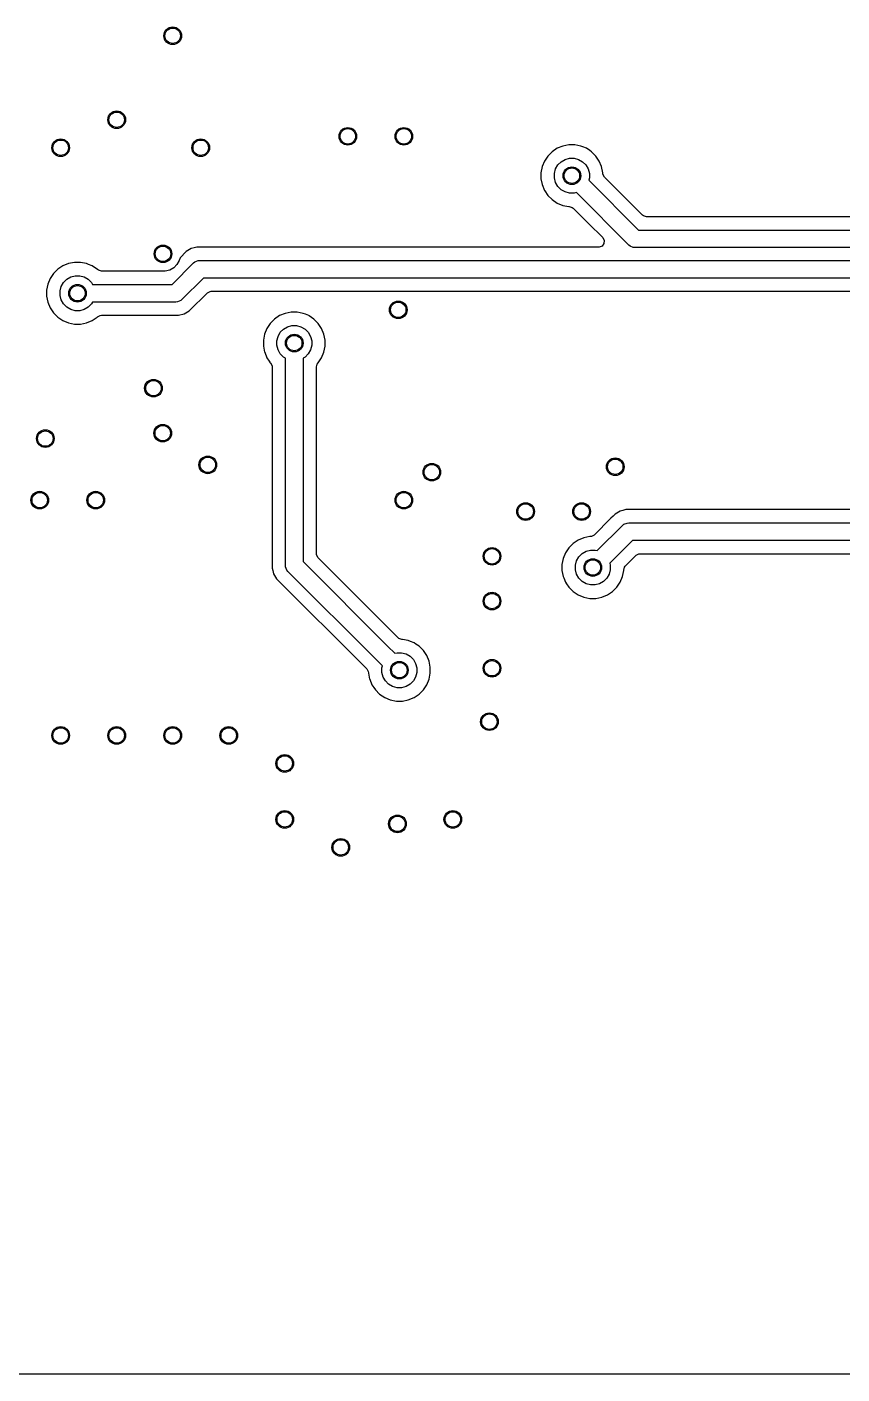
# Model space of a CAD drawing. Extents: x 3.64 to 7.32, y -5.07 to -3.18.
# Drawn here: x 5.021 to 5.749, y -5.075 to -3.871 of the extents above; entities that cross this region are included whole.
import ezdxf

# ---------------------------------------------------------------- set-up
doc = ezdxf.new("R2010")
doc.units = 0
doc.header["$MEASUREMENT"] = 0
doc.layers.add('BLACK', color=7, linetype='CONTINUOUS')

msp = doc.modelspace()

# ---------------------------------------------------------------- linework, layer by layer
at = {"layer": 'BLACK', "linetype": 'CONTINUOUS'}
for p, q in [((5.4903, -3.9828), (5.4865, -3.9866)), ((5.4948, -3.9797), (5.4903, -3.9828)), ((5.4903, -3.9828), (5.4903, -3.9828)), ((5.4999, -3.9777), (5.4948, -3.9797)), ((5.5052, -3.9766), (5.4999, -3.9777)), ((5.4999, -3.9777), (5.4999, -3.9777)), ((5.5106, -3.9766), (5.5052, -3.9766)), ((5.5052, -3.9766), (5.5052, -3.9766)), ((5.5159, -3.9777), (5.5106, -3.9766)), ((5.5106, -3.9766), (5.5106, -3.9766)), ((5.5178, -3.9784), (5.5159, -3.9777)), ((5.5159, -3.9777), (5.5159, -3.9777)), ((5.521, -3.9797), (5.5178, -3.9784)), ((5.524, -3.9818), (5.521, -3.9797)), ((5.5255, -3.9828), (5.524, -3.9818)), ((5.5293, -3.9866), (5.5255, -3.9828)), ((5.5255, -3.9828), (5.5255, -3.9828)), ((5.4835, -3.9911), (5.4814, -3.9961)), ((5.4865, -3.9866), (5.4835, -3.9911)), ((5.4865, -3.9866), (5.4865, -3.9866)), ((5.4933, -3.9982), (5.4954, -3.9946)), ((5.4954, -3.9946), (5.4983, -3.9917)), ((5.4983, -3.9917), (5.5019, -3.9896)), ((5.5019, -3.9896), (5.5058, -3.9886)), ((5.5058, -3.9886), (5.51, -3.9886)), ((5.51, -3.9886), (5.5139, -3.9896)), ((5.5139, -3.9896), (5.5175, -3.9917)), ((5.5175, -3.9917), (5.5204, -3.9946)), ((5.5204, -3.9946), (5.5224, -3.9982)), ((5.5323, -3.9911), (5.5293, -3.9866)), ((5.5293, -3.9866), (5.5293, -3.9866)), ((5.5344, -3.9961), (5.5323, -3.9911)), ((5.4814, -3.9961), (5.4803, -4.0015)), ((5.4803, -4.0015), (5.4803, -4.0069)), ((5.4803, -4.0069), (5.4814, -4.0122)), ((5.4814, -3.9961), (5.4814, -3.9961)), ((5.4923, -4.0021), (5.4933, -3.9982)), ((5.4923, -4.0062), (5.4923, -4.0021)), ((5.4933, -4.0102), (5.4923, -4.0062)), ((5.5224, -3.9982), (5.5235, -4.0021)), ((5.5235, -4.0062), (5.523, -4.0082)), ((5.5235, -4.0021), (5.5235, -4.0062)), ((5.5355, -4.0015), (5.5344, -3.9961)), ((5.5355, -4.0018), (5.5355, -4.0015)), ((5.5355, -4.0015), (5.5355, -4.0015)), ((5.5356, -4.0029), (5.5355, -4.0018)), ((5.5369, -4.0054), (5.5356, -4.0029)), ((5.571, -4.0394), (5.5369, -4.0054)), ((5.4814, -4.0122), (5.4835, -4.0173)), ((5.4835, -4.0173), (5.4837, -4.0177)), ((5.4837, -4.0177), (5.4865, -4.0218)), ((5.4954, -4.0138), (5.4933, -4.0102)), ((5.4983, -4.0167), (5.4954, -4.0138)), ((5.5019, -4.0187), (5.4983, -4.0167)), ((5.5058, -4.0198), (5.5019, -4.0187)), ((5.523, -4.0082), (5.5675, -4.0527)), ((5.4865, -4.0218), (5.4865, -4.0218)), ((5.4865, -4.0218), (5.4903, -4.0256)), ((5.4903, -4.0256), (5.4903, -4.0256)), ((5.4903, -4.0256), (5.4948, -4.0286)), ((5.4948, -4.0286), (5.4999, -4.0307)), ((5.4999, -4.0307), (5.5052, -4.0318)), ((5.51, -4.0198), (5.5058, -4.0198)), ((5.5119, -4.0193), (5.51, -4.0198)), ((5.5587, -4.0661), (5.5119, -4.0193)), ((5.5052, -4.0318), (5.5056, -4.0318)), ((5.5056, -4.0318), (5.5082, -4.0326)), ((5.5082, -4.0326), (5.5091, -4.0332)), ((5.5091, -4.0332), (5.5227, -4.0469)), ((5.5718, -4.0401), (5.571, -4.0394)), ((5.5745, -4.0409), (5.5718, -4.0401)), ((5.9962, -4.0409), (5.5745, -4.0409)), ((5.5227, -4.0469), (5.5354, -4.0595)), ((5.5675, -4.0527), (6.247, -4.0527)), ((5.5348, -4.067), (5.5322, -4.068)), ((5.5365, -4.0648), (5.5348, -4.067)), ((5.5354, -4.0595), (5.5367, -4.062)), ((5.5367, -4.062), (5.5365, -4.0648)), ((5.5599, -4.0671), (5.5587, -4.0661)), ((5.5627, -4.0683), (5.5599, -4.0671)), ((5.1581, -4.0775), (5.1574, -4.08)), ((5.1637, -4.0719), (5.1581, -4.0775)), ((5.1682, -4.0693), (5.1637, -4.0719)), ((5.1637, -4.0719), (5.1637, -4.0719)), ((5.1708, -4.0686), (5.1682, -4.0693)), ((5.1682, -4.0693), (5.1682, -4.0693)), ((5.1732, -4.068), (5.1708, -4.0686)), ((5.1784, -4.068), (5.1732, -4.068)), ((5.5319, -4.068), (5.1784, -4.068)), ((5.5322, -4.068), (5.5319, -4.068)), ((5.5643, -4.0684), (5.5627, -4.0683)), ((6.2502, -4.0684), (5.5643, -4.0684)), ((5.049, -4.0878), (5.0452, -4.0916)), ((5.0535, -4.0847), (5.049, -4.0878)), ((5.049, -4.0878), (5.049, -4.0878)), ((5.0586, -4.0827), (5.0535, -4.0847)), ((5.0639, -4.0816), (5.0586, -4.0827)), ((5.0586, -4.0827), (5.0586, -4.0827)), ((5.0693, -4.0816), (5.0639, -4.0816)), ((5.0639, -4.0816), (5.0639, -4.0816)), ((5.0746, -4.0827), (5.0693, -4.0816)), ((5.0693, -4.0816), (5.0693, -4.0816)), ((5.0765, -4.0834), (5.0746, -4.0827)), ((5.0746, -4.0827), (5.0746, -4.0827)), ((5.0797, -4.0847), (5.0765, -4.0834)), ((5.0827, -4.0868), (5.0797, -4.0847)), ((5.0842, -4.0878), (5.0827, -4.0868)), ((5.0844, -4.088), (5.0842, -4.0878)), ((5.0842, -4.0878), (5.0842, -4.0878)), ((5.0853, -4.0887), (5.0844, -4.088)), ((5.088, -4.0895), (5.0853, -4.0887)), ((5.1405, -4.0895), (5.088, -4.0895)), ((5.1408, -4.0896), (5.1405, -4.0895)), ((5.145, -4.0896), (5.1408, -4.0896)), ((5.1489, -4.0885), (5.145, -4.0896)), ((5.1525, -4.0864), (5.1489, -4.0885)), ((5.151, -4.1013), (5.1702, -4.0821)), ((5.1554, -4.0835), (5.1525, -4.0864)), ((5.1574, -4.08), (5.1554, -4.0835)), ((5.1702, -4.0821), (5.1714, -4.0811)), ((5.1714, -4.0811), (5.1742, -4.08)), ((5.1742, -4.08), (5.1758, -4.0798)), ((5.1758, -4.0798), (6.2741, -4.0798)), ((5.0401, -4.1011), (5.039, -4.1065)), ((5.0422, -4.0961), (5.0401, -4.1011)), ((5.0401, -4.1011), (5.0401, -4.1011)), ((5.0452, -4.0916), (5.0422, -4.0961)), ((5.0452, -4.0916), (5.0452, -4.0916)), ((5.051, -4.1071), (5.0521, -4.1032)), ((5.0521, -4.1032), (5.0541, -4.0996)), ((5.0541, -4.0996), (5.057, -4.0967)), ((5.057, -4.0967), (5.0606, -4.0946)), ((5.0606, -4.0946), (5.0645, -4.0936)), ((5.0645, -4.0936), (5.0687, -4.0936)), ((5.0687, -4.0936), (5.0726, -4.0946)), ((5.0726, -4.0946), (5.0762, -4.0967)), ((5.0762, -4.0967), (5.0791, -4.0996)), ((5.0791, -4.0996), (5.0801, -4.1013)), ((5.0801, -4.1013), (5.151, -4.1013)), ((5.179, -4.0956), (5.1598, -4.1148)), ((6.2708, -4.0956), (5.179, -4.0956)), ((5.039, -4.1065), (5.039, -4.1119)), ((5.039, -4.1065), (5.039, -4.1065)), ((5.039, -4.1119), (5.0401, -4.1172)), ((5.051, -4.1112), (5.051, -4.1071)), ((5.0521, -4.1152), (5.051, -4.1112)), ((5.0541, -4.1188), (5.0521, -4.1152)), ((5.1598, -4.1148), (5.1587, -4.1157)), ((5.1664, -4.125), (5.1825, -4.1088)), ((5.1825, -4.1088), (5.1849, -4.1075)), ((5.1849, -4.1075), (5.186, -4.1074)), ((5.186, -4.1074), (5.9713, -4.1074)), ((5.0401, -4.1172), (5.0422, -4.1223)), ((5.0422, -4.1223), (5.044, -4.125)), ((5.044, -4.125), (5.0452, -4.1268)), ((5.0452, -4.1268), (5.0452, -4.1268)), ((5.0452, -4.1268), (5.049, -4.1306)), ((5.057, -4.1217), (5.0541, -4.1188)), ((5.0606, -4.1237), (5.057, -4.1217)), ((5.0645, -4.1248), (5.0606, -4.1237)), ((5.0687, -4.1248), (5.0645, -4.1248)), ((5.0726, -4.1237), (5.0687, -4.1248)), ((5.0762, -4.1217), (5.0726, -4.1237)), ((5.0791, -4.1188), (5.0762, -4.1217)), ((5.0801, -4.1171), (5.0791, -4.1188)), ((5.1543, -4.1171), (5.0801, -4.1171)), ((5.1558, -4.1169), (5.1543, -4.1171)), ((5.1587, -4.1157), (5.1558, -4.1169)), ((5.1619, -4.1275), (5.1664, -4.125)), ((5.2521, -4.1272), (5.247, -4.1292)), ((5.2574, -4.1261), (5.2521, -4.1272)), ((5.2521, -4.1272), (5.2521, -4.1272)), ((5.2628, -4.1261), (5.2574, -4.1261)), ((5.2574, -4.1261), (5.2574, -4.1261)), ((5.2681, -4.1272), (5.2628, -4.1261)), ((5.2628, -4.1261), (5.2628, -4.1261)), ((5.27, -4.1279), (5.2681, -4.1272)), ((5.2681, -4.1272), (5.2681, -4.1272)), ((5.049, -4.1306), (5.049, -4.1306)), ((5.049, -4.1306), (5.0535, -4.1336)), ((5.0535, -4.1336), (5.0586, -4.1357)), ((5.0586, -4.1357), (5.0639, -4.1368)), ((5.0639, -4.1368), (5.0639, -4.1368)), ((5.0639, -4.1368), (5.0693, -4.1368)), ((5.0693, -4.1368), (5.0746, -4.1357)), ((5.0693, -4.1368), (5.0693, -4.1368)), ((5.0746, -4.1357), (5.0797, -4.1336)), ((5.0797, -4.1336), (5.0842, -4.1306)), ((5.0842, -4.1306), (5.0844, -4.1303)), ((5.0842, -4.1306), (5.0842, -4.1306)), ((5.0844, -4.1303), (5.0869, -4.129)), ((5.0869, -4.129), (5.088, -4.1289)), ((5.088, -4.1289), (5.1569, -4.1289)), ((5.1569, -4.1289), (5.1619, -4.1275)), ((5.1569, -4.1289), (5.1569, -4.1289)), ((5.2387, -4.1361), (5.2357, -4.1406)), ((5.2425, -4.1323), (5.2387, -4.1361)), ((5.2387, -4.1361), (5.2387, -4.1361)), ((5.247, -4.1292), (5.2425, -4.1323)), ((5.2425, -4.1323), (5.2425, -4.1323)), ((5.2505, -4.1412), (5.2541, -4.1391)), ((5.2541, -4.1391), (5.258, -4.1381)), ((5.258, -4.1381), (5.2622, -4.1381)), ((5.2622, -4.1381), (5.2661, -4.1391)), ((5.2661, -4.1391), (5.2697, -4.1412)), ((5.2732, -4.1292), (5.27, -4.1279)), ((5.2734, -4.1294), (5.2732, -4.1292)), ((5.2777, -4.1323), (5.2734, -4.1294)), ((5.2815, -4.1361), (5.2777, -4.1323)), ((5.2777, -4.1323), (5.2777, -4.1323)), ((5.2845, -4.1406), (5.2815, -4.1361)), ((5.2815, -4.1361), (5.2815, -4.1361)), ((5.2336, -4.1456), (5.2325, -4.151)), ((5.2325, -4.151), (5.2325, -4.1564)), ((5.2357, -4.1406), (5.2336, -4.1456)), ((5.2336, -4.1456), (5.2336, -4.1456)), ((5.2445, -4.1516), (5.2456, -4.1477)), ((5.2456, -4.1477), (5.2476, -4.1441)), ((5.2476, -4.1441), (5.2505, -4.1412)), ((5.2697, -4.1412), (5.2726, -4.1441)), ((5.2726, -4.1441), (5.2746, -4.1477)), ((5.2746, -4.1477), (5.2757, -4.1516)), ((5.2866, -4.1456), (5.2845, -4.1406)), ((5.2877, -4.151), (5.2866, -4.1456)), ((5.2877, -4.1564), (5.2877, -4.151)), ((5.2325, -4.1564), (5.2336, -4.1617)), ((5.2336, -4.1617), (5.2336, -4.1617)), ((5.2336, -4.1617), (5.2337, -4.1619)), ((5.2337, -4.1619), (5.2357, -4.1668)), ((5.2445, -4.1557), (5.2445, -4.1516)), ((5.2456, -4.1597), (5.2445, -4.1557)), ((5.2476, -4.1633), (5.2456, -4.1597)), ((5.2505, -4.1662), (5.2476, -4.1633)), ((5.2726, -4.1633), (5.2697, -4.1662)), ((5.2746, -4.1597), (5.2726, -4.1633)), ((5.2757, -4.1557), (5.2746, -4.1597)), ((5.2757, -4.1516), (5.2757, -4.1557)), ((5.2845, -4.1668), (5.2866, -4.1617)), ((5.2866, -4.1617), (5.2877, -4.1564)), ((5.2357, -4.1668), (5.2377, -4.1698)), ((5.2377, -4.1698), (5.2387, -4.1713)), ((5.2387, -4.1713), (5.2387, -4.1713)), ((5.2387, -4.1713), (5.2389, -4.1715)), ((5.2389, -4.1715), (5.2403, -4.174)), ((5.2403, -4.174), (5.2404, -4.175)), ((5.2404, -4.175), (5.2404, -4.3496)), ((5.2522, -4.1672), (5.2505, -4.1662)), ((5.2522, -4.3522), (5.2522, -4.1672)), ((5.2697, -4.1662), (5.268, -4.1672)), ((5.268, -4.1672), (5.268, -4.3489)), ((5.2798, -4.175), (5.2806, -4.1724)), ((5.2798, -4.3419), (5.2798, -4.175)), ((5.2806, -4.1724), (5.2813, -4.1715)), ((5.2813, -4.1715), (5.2815, -4.1713)), ((5.2815, -4.1713), (5.2845, -4.1668)), ((5.2815, -4.1713), (5.2815, -4.1713)), ((5.5465, -4.3064), (5.5447, -4.3083)), ((5.551, -4.3038), (5.5465, -4.3064)), ((5.5465, -4.3064), (5.5465, -4.3064)), ((5.5533, -4.3032), (5.551, -4.3038)), ((5.551, -4.3038), (5.551, -4.3038)), ((5.556, -4.3025), (5.5533, -4.3032)), ((5.5612, -4.3025), (5.556, -4.3025)), ((5.9612, -4.3025), (5.5612, -4.3025)), ((5.5428, -4.3101), (5.5278, -4.3252)), ((5.5306, -4.3391), (5.553, -4.3166)), ((5.5447, -4.3083), (5.5428, -4.3101)), ((5.553, -4.3166), (5.5542, -4.3156)), ((5.5542, -4.3156), (5.5571, -4.3145)), ((5.5571, -4.3145), (5.5586, -4.3143)), ((5.5586, -4.3143), (5.9586, -4.3143)), ((5.5135, -4.3297), (5.509, -4.3328)), ((5.5186, -4.3277), (5.5135, -4.3297)), ((5.5239, -4.3266), (5.5186, -4.3277)), ((5.5186, -4.3277), (5.5186, -4.3277)), ((5.5243, -4.3266), (5.5239, -4.3266)), ((5.5253, -4.3265), (5.5243, -4.3266)), ((5.5278, -4.3252), (5.5253, -4.3265)), ((5.5619, -4.3301), (5.5417, -4.3502)), ((5.9586, -4.3301), (5.5619, -4.3301)), ((5.2799, -4.343), (5.2798, -4.3419)), ((5.2813, -4.3455), (5.2799, -4.343)), ((5.5022, -4.3411), (5.5001, -4.3461)), ((5.5052, -4.3366), (5.5022, -4.3411)), ((5.509, -4.3328), (5.5052, -4.3366)), ((5.5052, -4.3366), (5.5052, -4.3366)), ((5.509, -4.3328), (5.509, -4.3328)), ((5.5141, -4.3446), (5.517, -4.3417)), ((5.517, -4.3417), (5.5206, -4.3396)), ((5.5206, -4.3396), (5.5245, -4.3386)), ((5.5245, -4.3386), (5.5287, -4.3386)), ((5.5287, -4.3386), (5.5306, -4.3391)), ((5.5556, -4.353), (5.5653, -4.3433)), ((5.5653, -4.3433), (5.5678, -4.342)), ((5.5678, -4.342), (5.5688, -4.3419)), ((5.5688, -4.3419), (5.8506, -4.3419)), ((5.2404, -4.3496), (5.2404, -4.3548)), ((5.2404, -4.3548), (5.241, -4.3569)), ((5.2524, -4.3537), (5.2522, -4.3522)), ((5.2536, -4.3565), (5.2524, -4.3537)), ((5.268, -4.3489), (5.3437, -4.4246)), ((5.3527, -4.4169), (5.2813, -4.3455)), ((5.5001, -4.3461), (5.499, -4.3515)), ((5.499, -4.3515), (5.499, -4.3569)), ((5.5001, -4.3461), (5.5001, -4.3461)), ((5.511, -4.3521), (5.5121, -4.3482)), ((5.511, -4.3562), (5.511, -4.3521)), ((5.5121, -4.3482), (5.5141, -4.3446)), ((5.5417, -4.3502), (5.5422, -4.3521)), ((5.5422, -4.3521), (5.5422, -4.3562)), ((5.5542, -4.3565), (5.555, -4.3538)), ((5.555, -4.3538), (5.5556, -4.353)), ((5.241, -4.3569), (5.2417, -4.3598)), ((5.2417, -4.3598), (5.2417, -4.3598)), ((5.2417, -4.3598), (5.2443, -4.3643)), ((5.2443, -4.3643), (5.2443, -4.3643)), ((5.2443, -4.3643), (5.3224, -4.4423)), ((5.2545, -4.3577), (5.2536, -4.3565)), ((5.3326, -4.4358), (5.2545, -4.3577)), ((5.499, -4.3569), (5.5001, -4.3622)), ((5.5001, -4.3622), (5.5001, -4.3622)), ((5.5001, -4.3622), (5.5006, -4.3634)), ((5.5006, -4.3634), (5.5022, -4.3673)), ((5.5022, -4.3673), (5.5031, -4.3687)), ((5.5121, -4.3602), (5.511, -4.3562)), ((5.5141, -4.3638), (5.5121, -4.3602)), ((5.517, -4.3667), (5.5141, -4.3638)), ((5.5206, -4.3687), (5.517, -4.3667)), ((5.5362, -4.3667), (5.5326, -4.3687)), ((5.5391, -4.3638), (5.5362, -4.3667)), ((5.5411, -4.3602), (5.5391, -4.3638)), ((5.5422, -4.3562), (5.5411, -4.3602)), ((5.548, -4.3718), (5.551, -4.3673)), ((5.551, -4.3673), (5.5531, -4.3622)), ((5.5531, -4.3622), (5.5542, -4.3569)), ((5.5542, -4.3569), (5.5542, -4.3565)), ((5.5031, -4.3687), (5.5052, -4.3718)), ((5.5052, -4.3718), (5.5052, -4.3718)), ((5.5052, -4.3718), (5.509, -4.3756)), ((5.509, -4.3756), (5.509, -4.3756)), ((5.509, -4.3756), (5.5135, -4.3786)), ((5.5135, -4.3786), (5.5186, -4.3807)), ((5.5245, -4.3698), (5.5206, -4.3687)), ((5.5287, -4.3698), (5.5245, -4.3698)), ((5.5326, -4.3687), (5.5287, -4.3698)), ((5.5346, -4.3807), (5.5397, -4.3786)), ((5.5397, -4.3786), (5.5442, -4.3756)), ((5.5442, -4.3756), (5.548, -4.3718)), ((5.5186, -4.3807), (5.5239, -4.3818)), ((5.5239, -4.3818), (5.5239, -4.3818)), ((5.5239, -4.3818), (5.5293, -4.3818)), ((5.5293, -4.3818), (5.5346, -4.3807)), ((5.5293, -4.3818), (5.5293, -4.3818)), ((5.3437, -4.4246), (5.3437, -4.4246)), ((5.3437, -4.4246), (5.3499, -4.4308)), ((5.3535, -4.4176), (5.3527, -4.4169)), ((5.3562, -4.4184), (5.3535, -4.4176)), ((5.3566, -4.4184), (5.3562, -4.4184)), ((5.3619, -4.4194), (5.3566, -4.4184)), ((5.3566, -4.4184), (5.3566, -4.4184)), ((5.3638, -4.4202), (5.3619, -4.4194)), ((5.3619, -4.4194), (5.3619, -4.4194)), ((5.367, -4.4215), (5.3638, -4.4202)), ((5.3687, -4.4227), (5.367, -4.4215)), ((5.3715, -4.4245), (5.3687, -4.4227)), ((5.3753, -4.4284), (5.3715, -4.4245)), ((5.3715, -4.4245), (5.3715, -4.4245)), ((5.3388, -4.442), (5.3326, -4.4358)), ((5.3326, -4.4358), (5.3326, -4.4358)), ((5.3499, -4.4308), (5.3518, -4.4303)), ((5.3518, -4.4303), (5.3559, -4.4303)), ((5.3559, -4.4303), (5.3599, -4.4314)), ((5.3599, -4.4314), (5.3635, -4.4335)), ((5.3635, -4.4335), (5.3664, -4.4364)), ((5.3664, -4.4364), (5.3684, -4.4399)), ((5.3684, -4.4399), (5.3695, -4.4439)), ((5.3783, -4.4329), (5.3753, -4.4284)), ((5.3753, -4.4284), (5.3753, -4.4284)), ((5.3804, -4.4379), (5.3783, -4.4329)), ((5.3815, -4.4432), (5.3804, -4.4379)), ((5.3224, -4.4423), (5.3249, -4.4448)), ((5.3249, -4.4448), (5.3262, -4.4472)), ((5.3262, -4.4472), (5.3263, -4.4483)), ((5.3263, -4.4483), (5.3263, -4.4487)), ((5.3263, -4.4487), (5.3273, -4.4538)), ((5.3383, -4.4439), (5.3388, -4.442)), ((5.3383, -4.448), (5.3383, -4.4439)), ((5.3393, -4.452), (5.3383, -4.448)), ((5.3414, -4.4555), (5.3393, -4.452)), ((5.3684, -4.452), (5.3664, -4.4555)), ((5.3695, -4.448), (5.3684, -4.452)), ((5.3695, -4.4439), (5.3695, -4.448)), ((5.3804, -4.454), (5.3815, -4.4487)), ((5.3815, -4.4487), (5.3815, -4.4432)), ((5.3273, -4.4538), (5.3274, -4.454)), ((5.3274, -4.454), (5.3294, -4.459)), ((5.3294, -4.459), (5.3311, -4.4614)), ((5.3311, -4.4614), (5.3325, -4.4635)), ((5.3325, -4.4635), (5.3325, -4.4635)), ((5.3325, -4.4635), (5.3363, -4.4674)), ((5.3443, -4.4584), (5.3414, -4.4555)), ((5.3479, -4.4605), (5.3443, -4.4584)), ((5.3518, -4.4616), (5.3479, -4.4605)), ((5.3559, -4.4616), (5.3518, -4.4616)), ((5.3599, -4.4605), (5.3559, -4.4616)), ((5.3635, -4.4584), (5.3599, -4.4605)), ((5.3664, -4.4555), (5.3635, -4.4584)), ((5.3715, -4.4674), (5.3753, -4.4635)), ((5.3753, -4.4635), (5.3783, -4.459)), ((5.3783, -4.459), (5.3804, -4.454)), ((5.3363, -4.4674), (5.3363, -4.4674)), ((5.3363, -4.4674), (5.3408, -4.4704)), ((5.3408, -4.4704), (5.3458, -4.4725)), ((5.3458, -4.4725), (5.3512, -4.4735)), ((5.3512, -4.4735), (5.3512, -4.4735)), ((5.3512, -4.4735), (5.3566, -4.4735)), ((5.3566, -4.4735), (5.3619, -4.4725)), ((5.3566, -4.4735), (5.3566, -4.4735)), ((5.3619, -4.4725), (5.367, -4.4704)), ((5.367, -4.4704), (5.3715, -4.4674)), ((6.2177, -5.0747), (3.7181, -5.0747))]:
    msp.add_line(p, q, dxfattribs=at)
at = {"layer": 'BLACK'}
for centre in [(5.1516, -3.8792), (5.1016, -3.9542), (5.3079, -3.969), (5.3579, -3.969), (5.0516, -3.9792), (5.1766, -3.9792), (5.5079, -4.0042), (5.1429, -4.074), (5.0666, -4.1092), (5.3529, -4.124), (5.2601, -4.1537), (5.1344, -4.194), (5.0379, -4.239), (5.1427, -4.2342), (5.1829, -4.2625), (5.5466, -4.2642), (5.3829, -4.269), (5.0329, -4.294), (5.0829, -4.294), (5.3579, -4.294), (5.4666, -4.3042), (5.5166, -4.3042), (5.4366, -4.3442), (5.5266, -4.3542), (5.4366, -4.3842), (5.3539, -4.4459), (5.4366, -4.4442), (5.4343, -4.4919), (5.0516, -4.5042), (5.1016, -4.5042), (5.1516, -4.5042), (5.2016, -4.5042), (5.2516, -4.5292), (5.2516, -4.5792), (5.4016, -4.5792), (5.3522, -4.5832), (5.3016, -4.6042)]:
    msp.add_circle(centre, 0.00787, dxfattribs=at)
at = {"layer": 'WHITE'}
for centre in [(5.1516, -3.8792), (5.1016, -3.9542), (5.3079, -3.969), (5.3579, -3.969), (5.0516, -3.9792), (5.1766, -3.9792), (5.5079, -4.0042), (5.1429, -4.074), (5.0666, -4.1092), (5.3529, -4.124), (5.2601, -4.1537), (5.1344, -4.194), (5.0379, -4.239), (5.1427, -4.2342), (5.1829, -4.2625), (5.5466, -4.2642), (5.3829, -4.269), (5.0329, -4.294), (5.0829, -4.294), (5.3579, -4.294), (5.4666, -4.3042), (5.5166, -4.3042), (5.4366, -4.3442), (5.5266, -4.3542), (5.4366, -4.3842), (5.3539, -4.4459), (5.4366, -4.4442), (5.4343, -4.4919), (5.0516, -4.5042), (5.1016, -4.5042), (5.1516, -4.5042), (5.2016, -4.5042), (5.2516, -4.5292), (5.2516, -4.5792), (5.4016, -4.5792), (5.3522, -4.5832), (5.3016, -4.6042)]:
    msp.add_circle(centre, 0.00689, dxfattribs=at)

doc.saveas('drawing.dxf')
